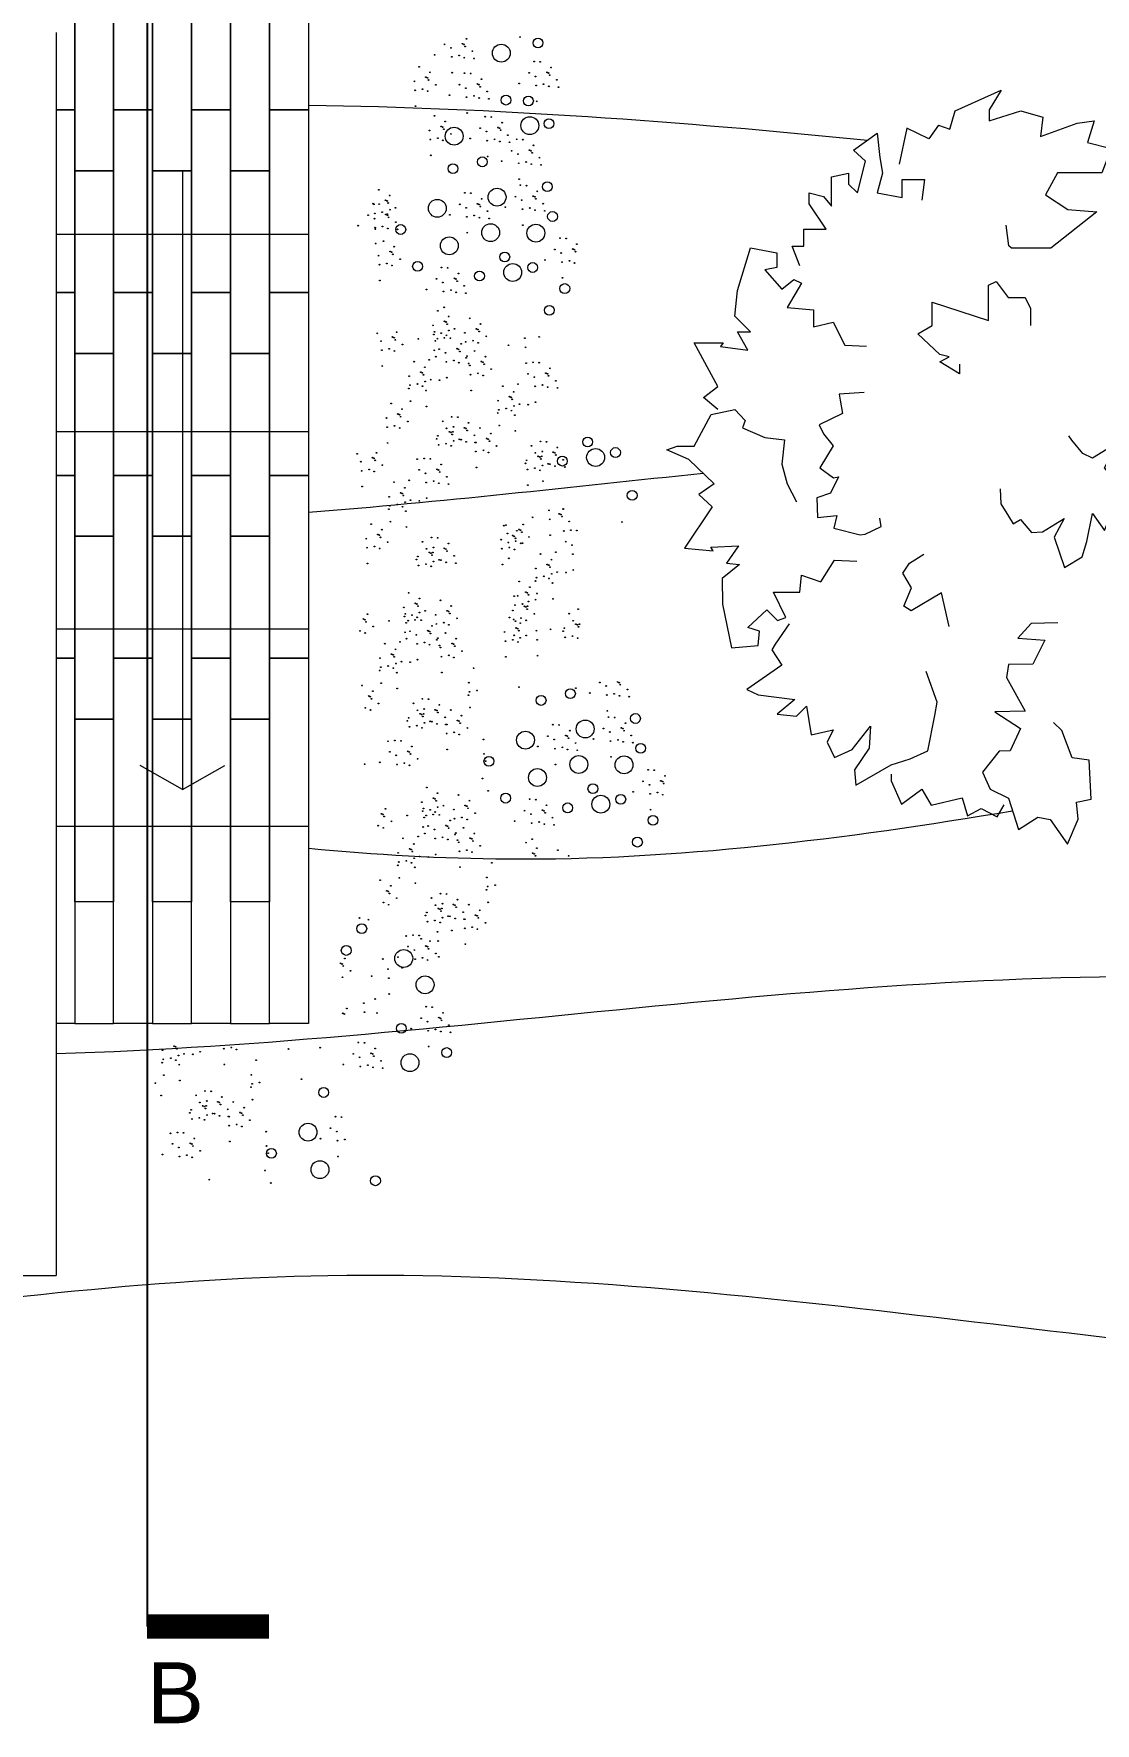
# Model space of a CAD drawing. Header units: millimetres. Extents: x 19901 to 59163, y 13732 to 30178.
# Drawn here: x 38497 to 38932, y 26672 to 27366 of the extents above; entities that cross this region are included whole.
import ezdxf

# ---------------------------------------------------------------- set-up
doc = ezdxf.new("R2010")
doc.units = ezdxf.units.MM
doc.layers.add('A-ANNO-SYMB', color=3, linetype='Continuous')
doc.layers.add('A-ANNO-TEXT', color=3, linetype='Continuous')
for name, color, linetype, lineweight in [('Curve di livello', 6, 'Continuous', 9), ('Pavimentazione esterna', 51, 'Continuous', 15), ('PROIEZIONI', 145, 'Continuous', 13), ('Vegetazione', 53, 'Continuous', 9), ('Verde', 86, 'Continuous', 5), ('Wall', 255, 'Continuous', 20)]:
    doc.layers.add(name, color=color, linetype=linetype, lineweight=lineweight)
doc.styles.get("Standard").update_dxf_attribs({"font": 'arial.ttf'})

msp = doc.modelspace()

# ---------------------------------------------------------------- linework, layer by layer
at = {"layer": 'A-ANNO-SYMB'}
msp.add_line((38543.11, 28901.29), (38543.11, 26712.18), dxfattribs=at)
at = {"layer": 'A-ANNO-SYMB', "const_width": 10}
msp.add_lwpolyline([(38593.11, 26712.18), (38543.11, 26712.18)], dxfattribs=at)
at = {"layer": 'Curve di livello'}
for points in [[(38609.37, 27336.42), (38685.67, 27335.33), (38762.09, 27329.76), (38838.73, 27322.04)], [(38609.37, 27169.37), (38663.37, 27173.65), (38717.31, 27179.76), (38771.25, 27185.43)]]:
    msp.add_open_spline(points, degree=3, dxfattribs=at)
for points, knots in [([(38609.37, 27031.47), (38636.67, 27028.89), (38732.97, 27023.22), (38829.22, 27035.25), (38898.22, 27046.88)], [950.943563, 950.943563, 950.943563, 950.943563, 1033.490488, 1242.231638, 1242.231638, 1242.231638, 1242.231638]), ([(38505.82, 26947.27), (38674.61, 26952.01), (38965.92, 27011.27), (39255.41, 26941.75), (39375.91, 26941.53)], [851.89565, 851.89565, 851.89565, 851.89565, 1359.236516, 1723.307966, 1723.307966, 1723.307966, 1723.307966]), ([(37665.83, 26856.18), (37835.32, 26829.23), (38152.79, 26778.76), (38635.41, 26892.88), (39036.5, 26801.27), (39289.47, 26819.62), (39375.91, 26827.5)], [0, 0, 0, 0, 510.207258, 955.712193, 1456.747415, 1716.625225, 1716.625225, 1716.625225, 1716.625225])]:
    msp.add_open_spline(points, degree=3, knots=knots, dxfattribs=at)
at = {"layer": 'Pavimentazione esterna'}
for p, q in [((38505.82, 27283.51), (38609.37, 27283.51)), ((38505.82, 27202.51), (38609.37, 27202.51)), ((38505.82, 27121.51), (38609.37, 27121.51)), ((38505.82, 27040.51), (38609.37, 27040.51)), ((38513.37, 26959.51), (38529.37, 26959.51)), ((38545.37, 26959.51), (38561.37, 26959.51)), ((38577.37, 26959.51), (38593.37, 26959.51))]:
    msp.add_line(p, q, dxfattribs=at)
for points in [[(38497.37, 27409.51), (38513.37, 27409.51), (38513.37, 27334.51), (38505.82, 27334.51)], [(38529.37, 27409.51), (38545.37, 27409.51), (38545.37, 27334.51), (38529.37, 27334.51), (38529.37, 27409.51)], [(38561.37, 27409.51), (38577.37, 27409.51), (38577.37, 27334.51), (38561.37, 27334.51), (38561.37, 27409.51)], [(38593.37, 27409.51), (38609.37, 27409.51), (38609.37, 27334.51), (38593.37, 27334.51), (38593.37, 27409.51)], [(38513.37, 27384.51), (38529.37, 27384.51), (38529.37, 27309.51), (38513.37, 27309.51), (38513.37, 27384.51)], [(38545.37, 27384.51), (38561.37, 27384.51), (38561.37, 27309.51), (38545.37, 27309.51), (38545.37, 27384.51)], [(38577.37, 27384.51), (38593.37, 27384.51), (38593.37, 27309.51), (38577.37, 27309.51), (38577.37, 27384.51)], [(38505.82, 27334.51), (38513.37, 27334.51), (38513.37, 27259.51), (38505.82, 27259.51)], [(38529.37, 27334.51), (38545.37, 27334.51), (38545.37, 27259.51), (38529.37, 27259.51), (38529.37, 27334.51)], [(38561.37, 27334.51), (38577.37, 27334.51), (38577.37, 27259.51), (38561.37, 27259.51), (38561.37, 27334.51)], [(38593.37, 27334.51), (38609.37, 27334.51), (38609.37, 27259.51), (38593.37, 27259.51), (38593.37, 27334.51)], [(38513.37, 27309.51), (38529.37, 27309.51), (38529.37, 27234.51), (38513.37, 27234.51), (38513.37, 27309.51)], [(38545.37, 27309.51), (38561.37, 27309.51), (38561.37, 27234.51), (38545.37, 27234.51), (38545.37, 27309.51)], [(38577.37, 27309.51), (38593.37, 27309.51), (38593.37, 27234.51), (38577.37, 27234.51), (38577.37, 27309.51)], [(38505.82, 27259.51), (38513.37, 27259.51), (38513.37, 27184.51), (38505.82, 27184.51)], [(38529.37, 27259.51), (38545.37, 27259.51), (38545.37, 27184.51), (38529.37, 27184.51), (38529.37, 27259.51)], [(38561.37, 27259.51), (38577.37, 27259.51), (38577.37, 27184.51), (38561.37, 27184.51), (38561.37, 27259.51)], [(38593.37, 27259.51), (38609.37, 27259.51), (38609.37, 27184.51), (38593.37, 27184.51), (38593.37, 27259.51)], [(38513.37, 27234.51), (38529.37, 27234.51), (38529.37, 27159.51), (38513.37, 27159.51), (38513.37, 27234.51)], [(38545.37, 27234.51), (38561.37, 27234.51), (38561.37, 27159.51), (38545.37, 27159.51), (38545.37, 27234.51)], [(38577.37, 27234.51), (38593.37, 27234.51), (38593.37, 27159.51), (38577.37, 27159.51), (38577.37, 27234.51)], [(38505.82, 27184.51), (38513.37, 27184.51), (38513.37, 27109.51), (38505.82, 27109.51)], [(38529.37, 27184.51), (38545.37, 27184.51), (38545.37, 27109.51), (38529.37, 27109.51), (38529.37, 27184.51)], [(38561.37, 27184.51), (38577.37, 27184.51), (38577.37, 27109.51), (38561.37, 27109.51), (38561.37, 27184.51)], [(38593.37, 27184.51), (38609.37, 27184.51), (38609.37, 27109.51), (38593.37, 27109.51), (38593.37, 27184.51)], [(38513.37, 27159.51), (38529.37, 27159.51), (38529.37, 27084.51), (38513.37, 27084.51), (38513.37, 27159.51)], [(38545.37, 27159.51), (38561.37, 27159.51), (38561.37, 27084.51), (38545.37, 27084.51), (38545.37, 27159.51)], [(38577.37, 27159.51), (38593.37, 27159.51), (38593.37, 27084.51), (38577.37, 27084.51), (38577.37, 27159.51)], [(38505.82, 27109.51), (38513.37, 27109.51), (38513.37, 27034.51)], [(38529.37, 27109.51), (38545.37, 27109.51), (38545.37, 27034.51)], [(38529.37, 27034.51), (38529.37, 27109.51)], [(38561.37, 27109.51), (38577.37, 27109.51), (38577.37, 27034.51)], [(38561.37, 27034.51), (38561.37, 27109.51)], [(38593.37, 27109.51), (38609.37, 27109.51), (38609.37, 27034.51)], [(38593.37, 27034.51), (38593.37, 27109.51)], [(38513.37, 27084.51), (38529.37, 27084.51), (38529.37, 27009.51), (38513.37, 27009.51), (38513.37, 27084.51)], [(38545.37, 27084.51), (38561.37, 27084.51), (38561.37, 27009.51), (38545.37, 27009.51), (38545.37, 27084.51)], [(38577.37, 27084.51), (38593.37, 27084.51), (38593.37, 27009.51), (38577.37, 27009.51), (38577.37, 27084.51)], [(38513.37, 27034.51), (38513.37, 26959.51), (38505.82, 26959.51)], [(38545.37, 27034.51), (38545.37, 26959.51), (38529.37, 26959.51), (38529.37, 27034.51)], [(38577.37, 27034.51), (38577.37, 26959.51), (38561.37, 26959.51), (38561.37, 27034.51)], [(38609.37, 27034.51), (38609.37, 26959.51), (38593.37, 26959.51), (38593.37, 27034.51)]]:
    msp.add_lwpolyline(points, dxfattribs=at)
at = {"layer": 'PROIEZIONI'}
for p, q in [((38557.59, 27309.51), (38557.59, 27055.54)), ((38557.59, 27055.54), (38540.21, 27065.43)), ((38557.59, 27055.54), (38574.97, 27065.43))]:
    msp.add_line(p, q, dxfattribs=at)
at = {"layer": 'Vegetazione'}
for centre, radius in [((38703.51, 27361.94), 2.02), ((38688.44, 27357.77), 3.67), ((38690.37, 27338.48), 2.02), ((38699.56, 27338.13), 2.02), ((38700.13, 27328), 3.67), ((38707.98, 27328.82), 2.02), ((38669.08, 27323.67), 3.67), ((38680.62, 27313.16), 2.02), ((38668.6, 27310.36), 2.02), ((38686.7, 27298.65), 3.67), ((38707.32, 27302.94), 2.02), ((38662.18, 27294.08), 3.67), ((38647.17, 27285.38), 2.02), ((38684.05, 27284.09), 3.67), ((38702.63, 27283.91), 3.67), ((38709.45, 27290.72), 2.02), ((38667.09, 27278.71), 3.67), ((38689.86, 27274.12), 2.02), ((38654.07, 27270.27), 2.02), ((38679.48, 27266.28), 2.02), ((38693.11, 27267.77), 3.67), ((38701.28, 27269.79), 2.02), ((38714.49, 27261.16), 2.02), ((38708.13, 27252.22), 2.02), ((38723.86, 27198.2), 2.02), ((38713.48, 27190.35), 2.02), ((38727.12, 27191.85), 3.67), ((38735.29, 27193.87), 2.02), ((38742.13, 27176.29), 2.02), ((38704.77, 27092.15), 2.02), ((38716.79, 27094.94), 2.02), ((38743.48, 27084.73), 2.02), ((38698.35, 27075.86), 3.67), ((38722.87, 27080.44), 3.67), ((38745.62, 27072.51), 2.02), ((38683.34, 27067.16), 2.02), ((38720.22, 27065.87), 3.67), ((38738.8, 27065.69), 3.67), ((38703.26, 27060.49), 3.67), ((38726.02, 27055.91), 2.02), ((38690.23, 27052.05), 2.02), ((38729.28, 27049.56), 3.67), ((38737.45, 27051.57), 2.02), ((38715.65, 27048.06), 2.02), ((38750.66, 27042.95), 2.02), ((38744.3, 27034), 2.02), ((38631.17, 26998.5), 2.02), ((38624.81, 26989.55), 2.02), ((38648.4, 26986.26), 3.67), ((38657.15, 26975.46), 3.67), ((38647.44, 26957.56), 2.02), ((38650.95, 26943.48), 3.67), ((38666.02, 26947.65), 2.02), ((38615.54, 26931.27), 2.02), ((38609.13, 26914.98), 3.67), ((38594.11, 26906.28), 2.02), ((38614.03, 26899.61), 3.67), ((38636.8, 26895.03), 2.02)]:
    msp.add_circle(centre, radius, dxfattribs=at)
at = {"layer": 'Verde'}
for points in [[(38867.8, 27328.23), (38872.54, 27326.54), (38874.69, 27334.03), (38893.5, 27342.5), (38888.66, 27334.52), (38888.66, 27330.04), (38901.57, 27334.03), (38910.71, 27331.53), (38909.63, 27323.55), (38924.68, 27329.04), (38931.67, 27330.04), (38928.98, 27321.06), (38938.66, 27318.56), (38934.9, 27308.59), (38916.62, 27308.59), (38911.78, 27299.61), (38920.92, 27293.62), (38932.75, 27292.63), (38913.93, 27277.66), (38897.8, 27277.66), (38896.73, 27278.66), (38895.65, 27287.14)], [(38867.8, 27328.23), (38863.81, 27322.54), (38854.78, 27326.94), (38851.64, 27312.25)], [(38810.97, 27270.53), (38807.75, 27278.51), (38812.59, 27278.51), (38812.59, 27285.5), (38821.73, 27285.5), (38814.74, 27295.97), (38814.74, 27300.46), (38820.65, 27298.96), (38823.88, 27294.97), (38823.88, 27306.95), (38830.86, 27308.44), (38830.86, 27303.95), (38834.63, 27300.46), (38837.85, 27313.43), (38833.01, 27317.92), (38842.69, 27324.9), (38843.77, 27314.93), (38844.84, 27308.44), (38842.69, 27300.46), (38852.9, 27298.47), (38852.9, 27305.95), (38862.04, 27305.95), (38860.97, 27297.47)], [(38777.26, 27211.49), (38771.35, 27216.48), (38777.26, 27220.96), (38767.58, 27238.92), (38779.41, 27238.92), (38778.33, 27237.42), (38789.62, 27235.93), (38785.32, 27243.41), (38790.7, 27243.41), (38784.25, 27249.89), (38785.32, 27260.37), (38790.7, 27277.83), (38801.45, 27275.83), (38801.45, 27269.85), (38796.61, 27268.85), (38803.6, 27260.87), (38808.44, 27264.86), (38811.66, 27263.36), (38805.75, 27253.39), (38816.5, 27252.39), (38816.5, 27245.41), (38824.57, 27247.4), (38829.4, 27237.92), (38838.24, 27237.57)], [(38876.49, 27230.09), (38876.49, 27226.1), (38868.43, 27231.08), (38872.19, 27233.08), (38868.43, 27234.08), (38859.29, 27242.56), (38865.2, 27246.05), (38865.2, 27255.53), (38888.32, 27248.04), (38888.32, 27262.51), (38891.54, 27264), (38896.38, 27257.52), (38903.37, 27257.52), (38905.52, 27253.03), (38905.52, 27246.05)], [(38837.37, 27218.5), (38827.13, 27217.81), (38827.54, 27215.35), (38828.45, 27209.94), (38818.86, 27205.3), (38820.58, 27201.54), (38824.67, 27196.66), (38819.09, 27187.64), (38824.68, 27183.52), (38826.8, 27183.87), (38823.54, 27177.26), (38817.88, 27175.3), (38818.13, 27167.25), (38826.16, 27168.09), (38824.86, 27162.81), (38835.68, 27160.07), (38837.8, 27160.42), (38844.36, 27163.54), (38843.79, 27166.98)], [(38775.81, 27181.03), (38765.43, 27191.04), (38756.29, 27195.03), (38760.59, 27196.52), (38767.58, 27196.52), (38774.57, 27209.49), (38784.25, 27211.49), (38788.55, 27207), (38787.47, 27204.01), (38796.61, 27200.02), (38804.67, 27199.02), (38803.6, 27189.04), (38805.75, 27181.06), (38809.51, 27173.58)], [(38893.17, 27179), (38893.44, 27172.86), (38896.54, 27167.82), (38898.51, 27164.62), (38901.48, 27166.45), (38906, 27161.02), (38910.52, 27161.28), (38919.44, 27166.78), (38915.33, 27159.19), (38919.54, 27146.64), (38926.76, 27151.08), (38928.76, 27157.36), (38931.04, 27168.87), (38935.98, 27161.81), (38938.25, 27167.63), (38942.8, 27181.16), (38941.95, 27180.64), (38935.89, 27187.64), (38940.14, 27195.94), (38937.03, 27195.29), (38931.09, 27191.62), (38926.99, 27193.52), (38922.48, 27198.95), (38921.35, 27200.78)], [(38775.81, 27181.03), (38769.45, 27176.62), (38774.91, 27171.59), (38763.57, 27154.64), (38775.34, 27153.51), (38774.41, 27155.1), (38785.79, 27155.52), (38780.8, 27148.48), (38786.15, 27147.97), (38779.12, 27142.13), (38779.19, 27131.6), (38782.88, 27113.71), (38793.78, 27114.67), (38794.34, 27120.63), (38789.62, 27122.08), (38797.34, 27129.37), (38801.78, 27124.93), (38805.13, 27126.12), (38800.19, 27136.61), (38810.99, 27136.58), (38811.65, 27143.53), (38819.49, 27140.78), (38825.21, 27149.75), (38834.37, 27149.25)], [(38872.22, 27122.48), (38869.01, 27136.34), (38856.61, 27128.9), (38853.67, 27130.89), (38856.74, 27138.38), (38853.14, 27144.37), (38855.88, 27148.52), (38861.87, 27152.12)], [(38806.61, 27123.61), (38800.84, 27115.2), (38799.5, 27112.94), (38803.6, 27106.59), (38789.21, 27096.69), (38793.81, 27094.41), (38808.86, 27092.54), (38801.6, 27086.46), (38809.61, 27085.75), (38813.67, 27089.8), (38815.52, 27078.03), (38824.66, 27080.03), (38822.2, 27075.06), (38825.11, 27068.71), (38832.44, 27072.07), (38839.93, 27081.54), (38839.35, 27072.5), (38833.33, 27063.7), (38833.87, 27057.36), (38848.39, 27065.67), (38856.14, 27068.13), (38863.47, 27071.49), (38866.29, 27085.95), (38867.35, 27091.38), (38862.72, 27104.07)], [(38916.77, 27123.92), (38905.8, 27123.73), (38900.41, 27117.73), (38911.4, 27116.84), (38906.57, 27107.08), (38896.6, 27106.91), (38895.69, 27101.52), (38903.41, 27087.67), (38890.94, 27087.46), (38901.53, 27080.65), (38897.19, 27071.44), (38892.7, 27071.36), (38885.87, 27062.64), (38888.97, 27055.71), (38896.52, 27052.07), (38900.72, 27039.24), (38908.62, 27044.21), (38913.63, 27043.22), (38920.78, 27033.12), (38925.1, 27043.41), (38924.48, 27050.39), (38930.45, 27051.56), (38929.68, 27067.68), (38922.68, 27068.64), (38918.5, 27079.86), (38914.96, 27083.02)], [(38848.39, 27061.95), (38848.39, 27059.2), (38852.66, 27049.6), (38860.94, 27055.71), (38864.87, 27049.17), (38877.52, 27052.22), (38879.7, 27044.81), (38885.38, 27047.86), (38891.92, 27044.37), (38894.83, 27049.24)]]:
    msp.add_lwpolyline(points, dxfattribs=at)
for centre in [(38674.19, 27363.62), (38696.11, 27364.39), (38661.08, 27357.07), (38665.18, 27361.39), (38667.78, 27359.96), (38668.09, 27356.24), (38671.13, 27356.75), (38672.5, 27361.62), (38673.14, 27361.34), (38673.25, 27355.88), (38673.62, 27360.5), (38676.57, 27358.53), (38677.24, 27355.56), (38654.73, 27352.18), (38659.16, 27349.86), (38668.29, 27349.74), (38673.35, 27349.54), (38675.86, 27349.39), (38699.84, 27349.64), (38701.91, 27354.33), (38704.42, 27354.18), (38707.17, 27349.87), (38707.81, 27349.59), (38708.28, 27348.75), (38708.85, 27351.86), (38652.75, 27346.2), (38653.06, 27342.48), (38656.1, 27342.99), (38657.48, 27347.86), (38658.12, 27347.58), (38658.22, 27342.12), (38658.59, 27346.74), (38661.54, 27344.77), (38671.27, 27344.84), (38673.87, 27343.42), (38678.6, 27345.08), (38679.24, 27344.8), (38679.72, 27343.96), (38680.29, 27347.07), (38682.66, 27341.98), (38695.75, 27345.32), (38702.44, 27348.21), (38702.75, 27344.49), (38705.79, 27345), (38707.91, 27344.13), (38711.23, 27346.77), (38711.91, 27343.81), (38653.26, 27335.98), (38667.18, 27340.53), (38674.18, 27339.69), (38677.23, 27340.21), (38679.34, 27339.34), (38683.34, 27339.02), (38702.95, 27337.99), (38660.98, 27332.01), (38665.41, 27329.69), (38674.39, 27333.19), (38681.81, 27331.7), (38684.32, 27331.55), (38688.75, 27329.23), (38659, 27326.04), (38659.31, 27322.31), (38662.35, 27322.83), (38663.72, 27327.7), (38664.36, 27327.42), (38664.47, 27321.96), (38664.84, 27326.58), (38667.79, 27324.6), (38675.64, 27322.69), (38679.73, 27327), (38682.34, 27325.58), (38682.65, 27321.85), (38685.69, 27322.37), (38687.06, 27327.24), (38687.7, 27326.96), (38687.8, 27321.5), (38688.18, 27326.12), (38691.12, 27324.14), (38691.8, 27321.18), (38694.74, 27322.41), (38697.25, 27322.26), (38659.51, 27315.81), (38682.85, 27315.35), (38692.66, 27317.71), (38695.27, 27316.29), (38699.99, 27317.95), (38700.63, 27317.67), (38701.11, 27316.83), (38701.68, 27319.94), (38704.05, 27314.85), (38688.57, 27313.4), (38695.58, 27312.56), (38698.62, 27313.08), (38700.73, 27312.21), (38704.73, 27311.89), (38638.19, 27301.69), (38673.45, 27300.43), (38675.96, 27300.28), (38695.78, 27306.06), (38696.26, 27303.54), (38698.77, 27303.39), (38703.2, 27301.07), (38635.84, 27295.98), (38636.21, 27295.72), (38638.35, 27295.83), (38640.94, 27297.38), (38641.58, 27297.1), (38642.05, 27296.26), (38642.63, 27299.38), (38642.78, 27293.51), (38645, 27294.29), (38671.38, 27295.73), (38673.98, 27294.3), (38678.7, 27295.96), (38679.34, 27295.68), (38679.82, 27294.85), (38680.39, 27297.96), (38690.09, 27294.53), (38694.19, 27298.84), (38696.79, 27297.41), (38697.1, 27293.69), (38700.14, 27294.21), (38701.51, 27299.07), (38702.15, 27298.79), (38702.25, 27293.34), (38702.63, 27297.96), (38705.58, 27295.98), (38629.67, 27286.97), (38633.76, 27291.28), (38636.37, 27289.85), (38636.52, 27292), (38639.57, 27292.51), (38639.72, 27286.65), (38641.09, 27291.51), (38641.68, 27291.64), (38641.73, 27291.23), (38642.21, 27290.4), (38645.15, 27288.42), (38667.28, 27291.42), (38674.29, 27290.58), (38677.33, 27291.1), (38679.44, 27290.23), (38682.77, 27292.87), (38683.44, 27289.91), (38697.3, 27287.19), (38706.25, 27293.02), (38636.68, 27286.13), (38636.73, 27285.5), (38636.88, 27279.63), (38640.08, 27280.64), (38641.83, 27285.77), (38645.83, 27285.45), (38674.49, 27284.08), (38712.51, 27281.87), (38715.02, 27281.72), (38719.45, 27279.4), (38638.1, 27274.67), (38642.82, 27276.33), (38643.46, 27276.05), (38643.94, 27275.21), (38644.51, 27278.33), (38646.89, 27273.24), (38706.34, 27272.86), (38710.44, 27277.17), (38713.04, 27275.74), (38716.39, 27272.54), (38717.76, 27277.4), (38718.4, 27277.12), (38718.88, 27276.29), (38638.41, 27270.95), (38641.45, 27271.46), (38643.56, 27270.59), (38663.91, 27269.8), (38666.42, 27269.65), (38670.85, 27267.34), (38713.35, 27272.02), (38713.55, 27265.52), (38718.51, 27271.66), (38638.61, 27264.45), (38657.74, 27260.79), (38661.84, 27265.11), (38664.44, 27263.68), (38664.75, 27259.96), (38667.79, 27260.47), (38669.16, 27265.34), (38669.8, 27265.06), (38669.9, 27259.6), (38670.28, 27264.22), (38673.23, 27262.25), (38673.9, 27259.28), (38662.4, 27252.02), (38664.95, 27253.46), (38660.42, 27246.04), (38665.15, 27247.7), (38665.78, 27247.42), (38666.26, 27246.58), (38666.83, 27249.7), (38669.21, 27244.61), (38675.46, 27248.95), (38678.2, 27244.63), (38679.89, 27246.63), (38637.56, 27242.79), (38639.09, 27239.6), (38643.82, 27241.26), (38644.46, 27240.98), (38644.93, 27240.15), (38645.5, 27243.26), (38647.88, 27238.17), (38654.37, 27240.54), (38660.73, 27242.32), (38661.06, 27243.43), (38661.37, 27239.71), (38662.19, 27240.58), (38663.77, 27242.83), (38665.04, 27240.94), (38665.89, 27241.96), (38666.9, 27243.97), (38667.54, 27240.79), (38671.98, 27238.47), (38673.48, 27242.97), (38673.79, 27239.25), (38676.83, 27239.76), (38678.84, 27244.35), (38678.94, 27238.89), (38679.32, 27243.51), (38682.27, 27241.54), (38691.41, 27237.88), (38698.11, 27240.76), (38703.95, 27241.3), (38639.4, 27235.88), (38642.44, 27236.4), (38644.56, 27235.52), (38652.64, 27231.17), (38658.87, 27231.93), (38660.93, 27235.82), (38661.58, 27233.21), (38662.96, 27236.24), (38665.56, 27234.81), (38665.87, 27231.09), (38668.92, 27231.6), (38670.29, 27236.47), (38670.93, 27236.19), (38671.03, 27230.73), (38671.41, 27235.35), (38673.99, 27232.75), (38674.35, 27233.38), (38677.5, 27235.53), (38680.24, 27231.21), (38680.88, 27230.94), (38681.93, 27233.21), (38698.42, 27237.04), (38701.46, 27230.89), (38703.97, 27230.74), (38639.6, 27229.38), (38650.66, 27225.19), (38655.39, 27226.85), (38656.03, 27226.57), (38656.5, 27225.73), (38657.07, 27228.85), (38659.45, 27223.76), (38666.08, 27224.59), (38675.03, 27230.41), (38675.52, 27229.56), (38675.83, 27225.83), (38678.87, 27226.35), (38680.98, 27225.48), (38681.36, 27230.1), (38684.31, 27228.12), (38698.62, 27230.54), (38699.39, 27226.19), (38701.99, 27224.76), (38706.72, 27226.42), (38707.35, 27226.15), (38707.83, 27225.31), (38708.4, 27228.42), (38650.53, 27220.11), (38650.97, 27221.47), (38654.01, 27221.98), (38656.13, 27221.11), (38657.23, 27223), (38657.54, 27219.28), (38663.07, 27223.54), (38676.03, 27219.33), (38689.07, 27221.12), (38693.5, 27218.8), (38695.3, 27221.88), (38702.3, 27221.04), (38705.34, 27221.56), (38707.46, 27220.69), (38710.78, 27223.33), (38711.46, 27220.37), (38643.27, 27213.99), (38647.7, 27211.68), (38651.17, 27214.97), (38657.74, 27212.77), (38686.96, 27210.07), (38687.09, 27215.14), (38687.4, 27211.42), (38690.44, 27211.94), (38691.81, 27216.8), (38692.45, 27216.53), (38692.55, 27211.07), (38692.93, 27215.69), (38693.65, 27212.95), (38695.88, 27213.71), (38699.49, 27213.49), (38702.5, 27214.54), (38641.29, 27208.02), (38641.6, 27204.3), (38644.64, 27204.81), (38646.01, 27209.68), (38646.65, 27209.4), (38646.75, 27203.94), (38647.13, 27208.56), (38650.07, 27206.59), (38664.39, 27206.68), (38665.98, 27203.79), (38668.06, 27208.49), (38668.82, 27204.37), (38670.56, 27208.34), (38673.31, 27204.02), (38673.95, 27203.74), (38675, 27206.02), (38679.69, 27203.95), (38687.6, 27204.92), (38693.96, 27209.23), (38641.8, 27197.8), (38661.89, 27199.48), (38662.41, 27200.71), (38662.72, 27196.99), (38665.76, 27197.5), (38667.14, 27202.37), (38667.77, 27202.09), (38667.88, 27196.63), (38668.25, 27201.25), (38668.58, 27202.36), (38668.89, 27198.64), (38671.2, 27199.28), (38671.94, 27199.16), (38674.05, 27198.28), (38674.42, 27202.91), (38677.37, 27200.93), (38677.71, 27197.97), (38678.05, 27197.96), (38682.44, 27199.63), (38683.08, 27199.35), (38683.55, 27198.52), (38684.13, 27201.63), (38686.5, 27196.54), (38694.17, 27202.73), (38700.82, 27196.64), (38704.48, 27198.44), (38706.99, 27198.29), (38629.31, 27193.32), (38630.83, 27190.12), (38635.56, 27191.78), (38636.2, 27191.5), (38636.68, 27190.67), (38637.25, 27193.78), (38653.94, 27191.11), (38656.78, 27191.46), (38659.29, 27191.31), (38678.02, 27194.25), (38681.07, 27194.76), (38683.18, 27193.89), (38698.32, 27189.43), (38698.84, 27190.66), (38702.41, 27193.74), (38703.56, 27192.32), (38704.2, 27192.04), (38704.68, 27191.21), (38705.01, 27192.32), (38705.25, 27194.32), (38707.62, 27189.23), (38708.36, 27189.11), (38709.74, 27193.98), (38710.37, 27193.7), (38710.85, 27192.86), (38711.42, 27195.97), (38713.8, 27190.88), (38631.15, 27186.4), (38634.19, 27186.92), (38636.3, 27186.05), (38639.62, 27188.69), (38650.61, 27182.45), (38654.71, 27186.76), (38657.31, 27185.33), (38662.03, 27186.99), (38662.67, 27186.71), (38663.15, 27185.88), (38663.72, 27188.99), (38666.1, 27183.9), (38678.23, 27187.75), (38699.15, 27186.94), (38702.19, 27187.46), (38704.3, 27186.58), (38705.32, 27188.59), (38710.48, 27188.24), (38714.48, 27187.92), (38631.35, 27179.9), (38642.4, 27175.71), (38644.38, 27181.69), (38647.13, 27177.37), (38647.77, 27177.09), (38648.25, 27176.26), (38648.82, 27179.37), (38657.62, 27181.61), (38660.66, 27182.13), (38662.77, 27181.25), (38666.77, 27180.93), (38699.35, 27180.44), (38705.52, 27182.09), (38642.28, 27170.63), (38642.71, 27171.99), (38645.76, 27172.51), (38647.87, 27171.63), (38648.97, 27173.52), (38649.28, 27169.8), (38651.19, 27174.28), (38654.81, 27174.06), (38657.82, 27175.11), (38707.98, 27170.16), (38712.21, 27168.71), (38712.85, 27168.43), (38713.82, 27170.7), (38713.9, 27170.7), (38635.01, 27164.51), (38639.44, 27162.2), (38642.92, 27165.49), (38649.48, 27163.3), (38689.46, 27163.86), (38690.37, 27164.1), (38694.8, 27161.78), (38695.71, 27162.32), (38696.35, 27162.05), (38697.4, 27164.32), (38701.28, 27167.28), (38708.29, 27166.44), (38713.32, 27167.59), (38714.09, 27161.65), (38716.27, 27165.61), (38716.93, 27162), (38719.44, 27161.85), (38737.95, 27165.38), (38633.03, 27158.54), (38633.34, 27154.82), (38636.38, 27155.33), (38637.75, 27160.2), (38638.39, 27159.92), (38638.5, 27154.46), (38638.87, 27159.08), (38641.82, 27157.11), (38656.13, 27157.21), (38659.8, 27159.01), (38660.57, 27154.89), (38662.31, 27158.86), (38665.05, 27154.54), (38666.74, 27156.54), (38688.38, 27158.12), (38690.99, 27160.66), (38691.3, 27156.94), (38691.74, 27154.92), (38693.11, 27159.78), (38693.75, 27159.5), (38694.23, 27158.67), (38694.34, 27157.46), (38696.45, 27156.59), (38696.83, 27161.21), (38697.17, 27156.69), (38699.78, 27159.23), (38708.49, 27159.94), (38714.86, 27157.3), (38717.46, 27155.87), (38633.54, 27148.32), (38653.63, 27150), (38654.15, 27151.23), (38654.46, 27147.51), (38657.51, 27148.02), (38657.73, 27154.31), (38658.88, 27152.89), (38659.52, 27152.61), (38659.99, 27151.77), (38660.33, 27152.88), (38660.64, 27149.16), (38662.94, 27149.8), (38663.68, 27149.68), (38665.69, 27154.26), (38665.79, 27148.81), (38666.17, 27153.43), (38669.12, 27151.45), (38669.79, 27148.49), (38688.69, 27154.4), (38688.9, 27147.9), (38691.5, 27150.44), (38693.85, 27154.04), (38704.54, 27152.23), (38707.28, 27147.91), (38707.92, 27147.63), (38708.97, 27149.91), (38710.77, 27152.99), (38717.77, 27152.15), (38659.62, 27147.15), (38695.72, 27140.91), (38702.43, 27141.17), (38702.56, 27146.25), (38702.87, 27142.53), (38705.91, 27143.05), (38708.02, 27142.17), (38708.4, 27146.8), (38709.12, 27144.06), (38711.35, 27144.82), (38714.96, 27144.6), (38717.97, 27145.65), (38650.4, 27136.29), (38654.83, 27133.98), (38693.74, 27134.93), (38695.16, 27135.06), (38698.46, 27136.59), (38699.1, 27136.31), (38699.58, 27135.48), (38700.15, 27138.59), (38703.07, 27136.03), (38709.43, 27140.34), (38709.63, 27133.84), (38633.5, 27127.54), (38648.42, 27130.32), (38649.06, 27127.71), (38651.77, 27127.11), (38653.14, 27131.98), (38653.78, 27131.7), (38654.26, 27130.86), (38654.9, 27128.25), (38657.21, 27128.89), (38661.48, 27127.25), (38663.46, 27133.22), (38666.2, 27128.91), (38666.84, 27128.63), (38667.32, 27127.79), (38667.89, 27130.91), (38693.18, 27129.08), (38694.05, 27131.21), (38697.09, 27131.73), (38697.91, 27130.74), (38698.55, 27130.46), (38699.02, 27129.62), (38699.2, 27130.86), (38699.59, 27132.74), (38701.97, 27127.65), (38702.53, 27133.5), (38716.29, 27127.75), (38719.95, 27129.55), (38630.44, 27120.67), (38631.82, 27125.54), (38632.45, 27125.26), (38632.56, 27119.8), (38632.93, 27124.42), (38635.88, 27122.45), (38642.37, 27124.82), (38648.73, 27126.6), (38648.93, 27120.1), (38649.37, 27123.98), (38650.19, 27124.86), (38650.96, 27120.52), (38653.03, 27125.22), (38653.88, 27126.24), (38655.54, 27125.06), (38658.29, 27120.75), (38658.93, 27120.47), (38659.98, 27122.75), (38661.79, 27123.53), (38664.83, 27124.04), (38665.5, 27119.81), (38666.94, 27123.17), (38670.27, 27125.82), (38689.81, 27120.22), (38691.79, 27126.19), (38693.49, 27125.36), (38694.25, 27124.71), (38694.53, 27121.88), (38695.17, 27121.6), (38695.65, 27120.76), (38696.22, 27123.88), (38696.53, 27125.87), (38698.65, 27125), (38702.83, 27120.76), (38708.68, 27121.3), (38713.79, 27120.54), (38714.31, 27121.77), (38717.88, 27124.85), (38719.03, 27123.43), (38719.67, 27123.15), (38720.15, 27122.31), (38720.48, 27123.42), (38640.64, 27115.44), (38645.07, 27113.13), (38646.87, 27116.2), (38649.57, 27117.48), (38653.56, 27119.09), (38653.87, 27115.37), (38656.91, 27115.88), (38659.03, 27115.01), (38659.4, 27119.63), (38661.99, 27117.03), (38662.35, 27117.66), (38663.03, 27114.69), (38663.52, 27113.83), (38668.24, 27115.49), (38668.88, 27115.21), (38669.36, 27114.38), (38669.93, 27117.49), (38690.12, 27116.5), (38693.16, 27117.01), (38693.69, 27118.86), (38695.28, 27116.14), (38696.14, 27117.87), (38698.6, 27118.79), (38703.15, 27117.03), (38714.62, 27118.05), (38717.66, 27118.56), (38719.77, 27117.69), (38638.66, 27109.47), (38642.01, 27106.26), (38643.38, 27111.13), (38644.02, 27110.85), (38644.5, 27110.01), (38645.22, 27107.28), (38647.45, 27108.04), (38651.07, 27107.82), (38654.07, 27108.87), (38663.83, 27110.11), (38666.87, 27110.63), (38668.98, 27109.76), (38672.3, 27112.4), (38690.32, 27110), (38703.35, 27110.53), (38638.53, 27104.39), (38638.97, 27105.75), (38639.17, 27099.25), (38644.13, 27105.39), (38645.54, 27103.55), (38664.03, 27103.61), (38675.09, 27099.42), (38677.07, 27105.4), (38728.83, 27099.5), (38736.16, 27099.73), (38736.8, 27099.45), (38631.26, 27098.27), (38634.01, 27093.96), (38634.65, 27093.68), (38635.13, 27092.84), (38635.7, 27095.95), (38645.74, 27097.05), (38656.05, 27092.77), (38658.56, 27092.62), (38674.96, 27094.34), (38675.4, 27095.7), (38678.44, 27096.22), (38695.68, 27097.6), (38719.01, 27097.14), (38724.74, 27095.18), (38731.43, 27098.07), (38731.74, 27094.35), (38734.78, 27094.86), (38736.9, 27093.99), (38737.27, 27098.61), (38740.22, 27096.64), (38740.9, 27093.67), (38632.64, 27089.09), (38634.75, 27088.22), (38638.07, 27090.86), (38652.39, 27090.96), (38653.98, 27088.07), (38655.13, 27086.65), (38655.77, 27086.37), (38656.25, 27085.53), (38656.58, 27086.64), (38656.82, 27088.64), (38661.31, 27088.3), (38661.95, 27088.02), (38662.42, 27087.18), (38662.99, 27090.3), (38665.37, 27085.21), (38667.69, 27088.22), (38672.12, 27085.91), (38675.6, 27089.2), (38731.94, 27087.85), (38732.42, 27085.32), (38734.93, 27085.17), (38649.89, 27083.76), (38650.41, 27084.99), (38650.72, 27081.27), (38653.76, 27081.78), (38655.87, 27080.91), (38656.89, 27082.92), (38659.2, 27083.55), (38659.93, 27083.43), (38662.05, 27082.56), (38665.71, 27082.25), (38666.02, 27078.53), (38666.05, 27082.24), (38669.06, 27079.04), (38670.44, 27083.91), (38671.08, 27083.63), (38671.18, 27078.17), (38671.55, 27082.79), (38674.5, 27080.82), (38709.62, 27082.21), (38712.12, 27082.06), (38716.56, 27079.74), (38730.35, 27080.62), (38732.95, 27079.2), (38737.68, 27080.86), (38738.32, 27080.58), (38738.79, 27079.74), (38739.37, 27082.85), (38641.94, 27075.38), (38644.78, 27075.74), (38647.29, 27075.59), (38650.03, 27071.27), (38651.72, 27073.27), (38666.22, 27072.03), (38681.17, 27076.07), (38703.45, 27073.2), (38707.54, 27077.51), (38710.14, 27076.09), (38710.45, 27072.36), (38713.5, 27072.88), (38714.87, 27077.75), (38715.51, 27077.47), (38715.61, 27072.01), (38715.99, 27076.63), (38718.93, 27074.65), (38719.61, 27071.69), (38726.26, 27076.31), (38733.26, 27075.47), (38736.31, 27075.99), (38738.42, 27075.12), (38741.74, 27077.76), (38742.42, 27074.8), (38632.38, 27065.97), (38638.61, 27066.73), (38642.7, 27071.04), (38645.31, 27069.61), (38645.62, 27065.89), (38648.66, 27066.4), (38650.67, 27070.99), (38650.77, 27065.53), (38651.15, 27070.15), (38654.09, 27068.18), (38681.32, 27070.2), (38682, 27067.24), (38710.66, 27065.86), (38733.47, 27068.97), (38680.68, 27060.11), (38746.6, 27058.95), (38748.68, 27063.65), (38749.2, 27057.52), (38751.19, 27063.5), (38753.93, 27059.18), (38754.57, 27058.91), (38755.05, 27058.07), (38755.62, 27061.18), (38657.84, 27056.39), (38660.59, 27052.07), (38661.22, 27051.8), (38661.7, 27050.96), (38662.27, 27054.07), (38670.9, 27053.32), (38675.33, 27051), (38683.05, 27055.02), (38700.07, 27051.59), (38702.58, 27051.44), (38742.51, 27054.64), (38749.51, 27053.8), (38752.56, 27054.32), (38754.67, 27053.45), (38639.26, 27045.64), (38639.9, 27045.36), (38640.37, 27044.52), (38640.94, 27047.63), (38649.81, 27044.92), (38655.86, 27050.41), (38656.17, 27046.69), (38656.5, 27047.8), (38656.81, 27044.08), (38657.63, 27044.96), (38659.21, 27047.21), (38660.48, 27045.31), (38661.33, 27046.34), (38662.34, 27048.35), (38662.98, 27045.16), (38664.65, 27048.98), (38668.92, 27047.34), (38669.23, 27043.62), (38672.27, 27044.14), (38673.64, 27049), (38674.28, 27048.72), (38674.76, 27047.89), (38677.71, 27045.91), (38698, 27046.89), (38700.6, 27045.46), (38705.33, 27047.12), (38705.97, 27046.84), (38706.44, 27046), (38707.02, 27049.12), (38709.39, 27044.03), (38749.72, 27047.3), (38637.88, 27040.77), (38640, 27039.9), (38643.32, 27042.54), (38656.37, 27040.19), (38657.02, 27037.58), (38658.4, 27040.61), (38661, 27039.18), (38665.73, 27040.84), (38666.37, 27040.57), (38666.85, 27039.73), (38667.42, 27042.84), (38669.43, 27037.12), (38669.79, 27037.75), (38672.94, 27039.9), (38674.39, 27043.27), (38677.37, 27037.58), (38693.91, 27042.58), (38700.91, 27041.74), (38703.96, 27042.25), (38706.07, 27041.38), (38710.07, 27041.06), (38648.08, 27035.54), (38650.83, 27031.22), (38651.47, 27030.95), (38651.94, 27030.11), (38652.51, 27033.22), (38654.31, 27036.3), (38661.31, 27035.46), (38664.36, 27035.98), (38666.47, 27035.11), (38670.47, 27034.79), (38670.96, 27033.93), (38671.27, 27030.21), (38674.31, 27030.72), (38675.68, 27035.59), (38676.32, 27035.31), (38676.42, 27029.85), (38676.8, 27034.47), (38679.75, 27032.5), (38698.57, 27033.8), (38701.12, 27035.24), (38703, 27031.48), (38711.62, 27030.73), (38645.97, 27024.49), (38646.1, 27029.56), (38646.41, 27025.84), (38649.45, 27026.36), (38651.57, 27025.49), (38652.67, 27027.37), (38652.98, 27023.65), (38654.89, 27028.13), (38658.51, 27027.91), (38661.52, 27028.96), (38671.47, 27023.71), (38684.51, 27025.49), (38701.31, 27029.48), (38701.95, 27029.2), (38702.43, 27028.37), (38716.06, 27028.41), (38638.71, 27018.37), (38643.14, 27016.05), (38646.61, 27019.34), (38653.18, 27017.15), (38682.53, 27019.52), (38682.84, 27015.79), (38685.88, 27016.31), (38640.08, 27009.19), (38641.45, 27014.05), (38642.09, 27013.77), (38642.57, 27012.94), (38645.52, 27010.96), (38659.83, 27011.06), (38663.5, 27012.86), (38666, 27012.71), (38670.44, 27010.39), (38682.4, 27014.44), (38683.04, 27009.29), (38630.23, 27002.85), (38633.89, 27002.17), (38642.19, 27008.31), (38657.33, 27003.85), (38657.85, 27005.08), (38661.42, 27008.16), (38662.58, 27006.74), (38663.21, 27006.46), (38663.69, 27005.63), (38664.02, 27006.74), (38664.26, 27008.74), (38664.33, 27003.01), (38666.64, 27003.65), (38667.38, 27003.53), (38668.75, 27008.4), (38669.39, 27008.12), (38669.49, 27002.66), (38669.87, 27007.28), (38672.81, 27005.3), (38673.15, 27002.35), (38673.49, 27002.34), (38675.13, 27008.32), (38677.88, 27004), (38678.52, 27003.73), (38678.99, 27002.89), (38679.57, 27006), (38649.38, 26995.48), (38652.22, 26995.83), (38654.73, 26995.68), (38658.16, 27001.36), (38661.2, 27001.88), (38662.25, 26997.17), (38663.32, 27001), (38668.09, 26997.71), (38673.46, 26998.62), (38676.51, 26999.14), (38678.62, 26998.27), (38681.94, 27000.91), (38650.15, 26991.13), (38652.75, 26989.71), (38655.56, 26994.28), (38657.47, 26991.36), (38658.11, 26991.09), (38658.59, 26990.25), (38659.16, 26993.36), (38661.54, 26988.27), (38662.56, 26993.44), (38673.67, 26992.12), (38622.5, 26984.28), (38623.14, 26984), (38623.61, 26983.16), (38624.19, 26986.27), (38626.56, 26981.18), (38639.83, 26986.06), (38641.94, 26981.9), (38646.05, 26986.82), (38647.78, 26982.45), (38653.06, 26985.98), (38656.1, 26986.5), (38658.21, 26985.63), (38662.76, 26986.94), (38623.24, 26978.54), (38635.24, 26979.02), (38642.25, 26978.18), (38631.99, 26967.95), (38636.71, 26969.61), (38642.45, 26971.68), (38623.39, 26963.76), (38624.03, 26963.48), (38625.08, 26965.75), (38632.3, 26964.22), (38637.45, 26963.87), (38655.51, 26961.76), (38657.59, 26966.46), (38658.11, 26960.33), (38660.09, 26966.3), (38662.84, 26961.99), (38663.48, 26961.71), (38663.96, 26960.87), (38664.53, 26963.99), (38651.42, 26957.44), (38658.42, 26956.61), (38661.47, 26957.12), (38663.58, 26956.25), (38666.9, 26958.9), (38667.58, 26955.93), (38549.43, 26948.59), (38554.16, 26950.25), (38554.8, 26949.97), (38555.28, 26949.14), (38558.22, 26947.16), (38561.84, 26946.94), (38564.85, 26947.99), (38574.6, 26949.23), (38577.64, 26949.75), (38579.76, 26948.88), (38601.1, 26949.12), (38614.12, 26949.66), (38627.69, 26947.1), (38629.76, 26951.8), (38632.27, 26951.64), (38635.02, 26947.33), (38635.66, 26947.05), (38636.7, 26949.33), (38658.63, 26950.11), (38549.31, 26943.51), (38549.74, 26944.87), (38552.79, 26945.38), (38554.9, 26944.51), (38556, 26946.4), (38556.31, 26942.68), (38574.8, 26942.73), (38587.84, 26944.52), (38623.6, 26942.79), (38630.29, 26945.67), (38630.6, 26941.95), (38633.64, 26942.46), (38635.76, 26941.59), (38636.13, 26946.21), (38639.08, 26944.24), (38639.76, 26941.27), (38546.47, 26935.08), (38549.95, 26938.37), (38556.51, 26936.17), (38585.73, 26933.47), (38585.86, 26938.54), (38586.17, 26934.82), (38589.21, 26935.34), (38606.45, 26936.72), (38548.85, 26929.99), (38563.16, 26930.08), (38564.76, 26927.19), (38565.91, 26925.77), (38566.83, 26931.89), (38567.36, 26925.76), (38567.6, 26927.77), (38569.34, 26931.74), (38572.08, 26927.42), (38572.72, 26927.14), (38573.2, 26926.31), (38573.77, 26929.42), (38578.47, 26927.35), (38586.37, 26928.32), (38560.66, 26922.88), (38561.18, 26924.11), (38561.49, 26920.39), (38564.54, 26920.9), (38566.55, 26925.49), (38566.65, 26920.03), (38567.02, 26924.65), (38567.67, 26922.04), (38569.97, 26922.68), (38570.71, 26922.56), (38572.82, 26921.69), (38576.15, 26924.33), (38576.49, 26921.37), (38576.82, 26921.36), (38581.21, 26923.03), (38581.85, 26922.75), (38582.33, 26921.92), (38582.9, 26925.03), (38585.27, 26919.94), (38620.39, 26921.33), (38622.9, 26921.18), (38552.71, 26914.51), (38555.55, 26914.86), (38558.06, 26914.71), (38562.49, 26912.39), (38576.8, 26917.65), (38579.84, 26918.16), (38581.95, 26917.29), (38591.94, 26915.19), (38614.23, 26912.32), (38618.32, 26916.64), (38620.92, 26915.21), (38624.27, 26912), (38549.39, 26905.85), (38553.48, 26910.16), (38556.08, 26908.73), (38556.39, 26905.01), (38559.43, 26905.53), (38560.81, 26910.39), (38561.45, 26910.11), (38561.92, 26909.28), (38564.87, 26907.3), (38577, 26911.15), (38592.1, 26909.32), (38592.77, 26906.36), (38621.23, 26911.49), (38621.43, 26904.99), (38561.55, 26904.65), (38591.45, 26899.23), (38568.62, 26895.51), (38593.83, 26894.14)]:
    msp.add_circle(centre, 0.158, dxfattribs=at)
at = {"layer": 'Wall'}
for p in [(38505.82, 27366.17), (38065.82, 26856.17)]:
    msp.add_line(p, (38505.82, 26856.17), dxfattribs=at)

# ---------------------------------------------------------------- texts
at = {"layer": 'A-ANNO-TEXT', "insert": (38543.11, 26697.45), "char_height": 25, "attachment_point": 1}
msp.add_mtext_dynamic_manual_height_columns('B', width=228.0682, gutter_width=12.5, heights=[0], dxfattribs=at)

doc.saveas('drawing.dxf')
